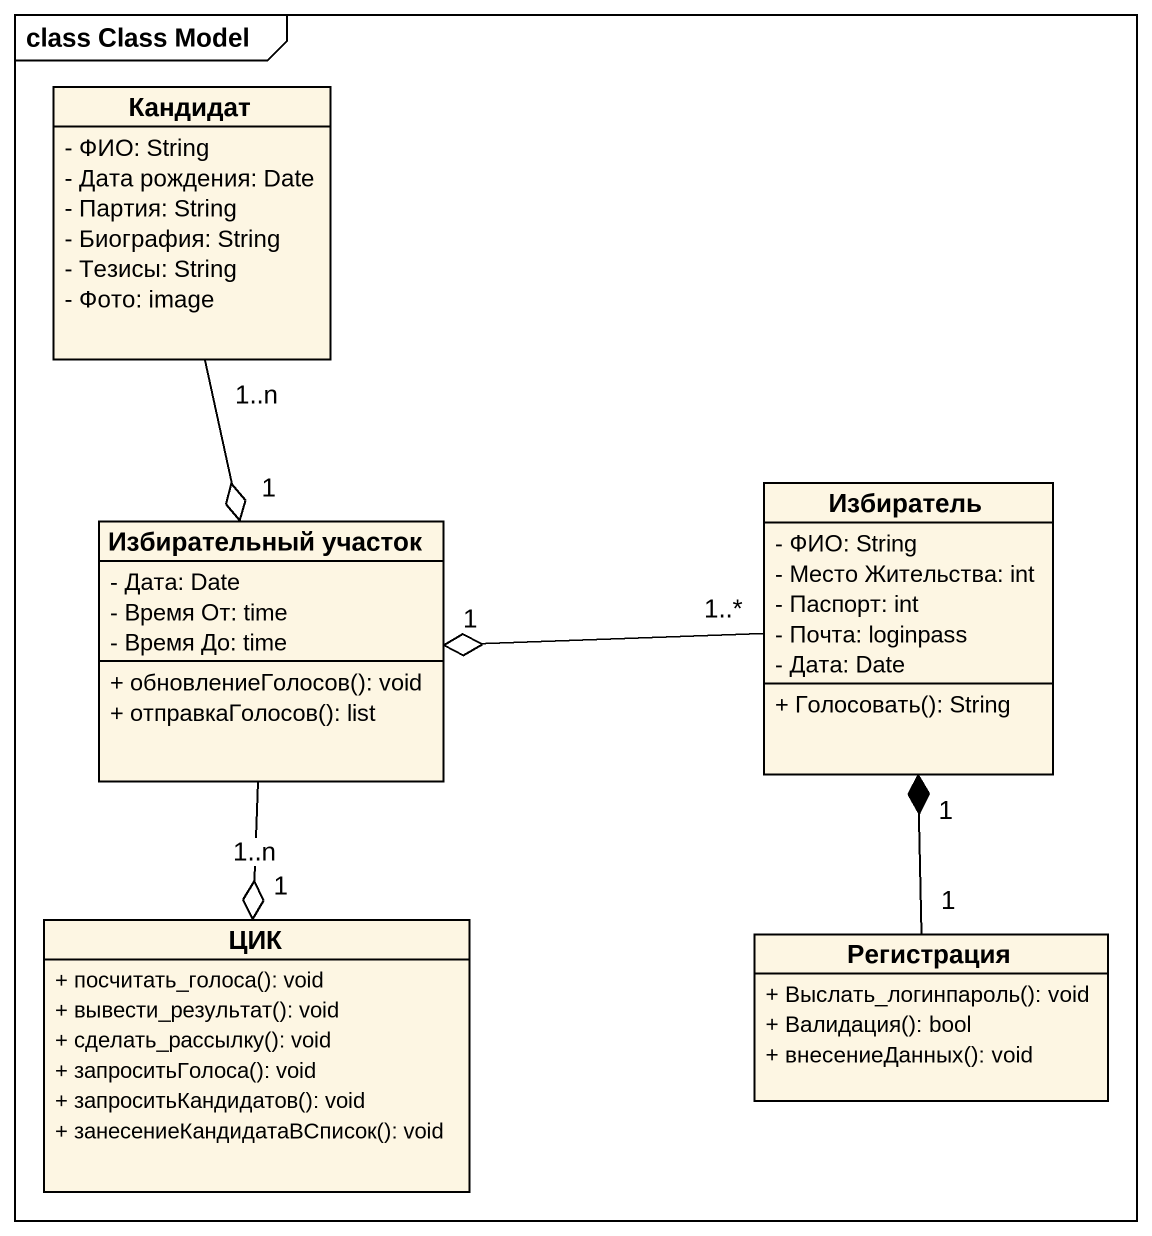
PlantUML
@startuml
mainframe class Class Model
hide circle
hide empty members
skinparam classAttributeIconSize 0
class Кандидат {
  - ФИО: String
  - Дата рождения: Date
  - Партия: String
  - Биография: String
  - Тезисы: String
  - Фото: image
}
class Избиратель {
  - ФИО: String
  - Место Жительства: int
  - Паспорт: int
  - Почта: loginpass
  - Дата: Date
  + Голосовать(): String
}
class "Избирательный участок" as Избирательный_участок {
  - Дата: Date
  - Время От: time
  - Время До: time
  + обновлениеГолосов(): void
  + отправкаГолосов(): list
}
class ЦИК {
  + посчитать_голоса(): void
  + вывести_результат(): void
  + сделать_рассылку(): void
  + запроситьГолоса(): void
  + запроситьКандидатов(): void
  + занесениеКандидатаВСписок(): void
}
class Регистрация {
  + Выслать_логинпароль(): void
  + Валидация(): bool
  + внесениеДанных(): void
}
Кандидат "1..n" --o "1" Избирательный_участок
Избиратель "1..*" -left-o "1" Избирательный_участок
Избирательный_участок --o "1" ЦИК : 1..n
Регистрация "1" -up-* "1" Избиратель
@enduml
